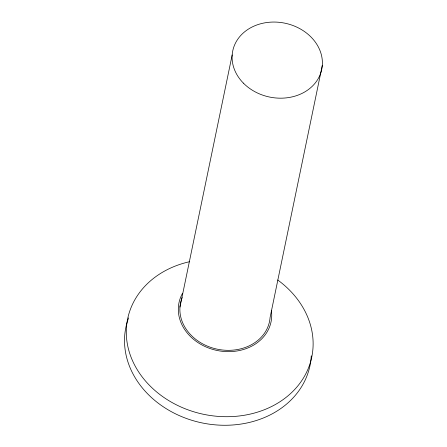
<?xml version="1.0" encoding="UTF-8"?>
<svg xmlns="http://www.w3.org/2000/svg" width="447" height="447" viewBox="0 0 447 447"><rect width="100%" height="100%" fill="white"/><g stroke="black" fill="none" stroke-linecap="round" stroke-linejoin="round"><path stroke-width="0.67" d="M179.957 307.095L232.172 54.947M322.309 65.296L270.094 317.443A45.449 37.721 11.7 0 1 216.365 348.99A45.449 37.721 11.7 0 1 182.214 297.512M277.727 280.012A94.026 78.046 11.7 0 1 280.655 401.289A94.026 78.046 11.7 0 1 138.665 371.949A94.026 78.046 11.7 0 1 189.372 261.752M311.263 355.857A94.026 78.046 11.7 0 1 202.01 422.907A94.026 78.046 11.7 0 1 128.624 317.867M271.441 310.754A47.013 39.023 11.7 0 1 217.683 350.593A47.013 39.023 11.7 0 1 182.532 293.293M243.397 83.131A45.449 37.721 11.7 0 0 320.052 74.878A45.449 37.721 11.7 0 0 268.278 22.35A45.449 37.721 11.7 0 0 243.397 83.131"/></g></svg>
